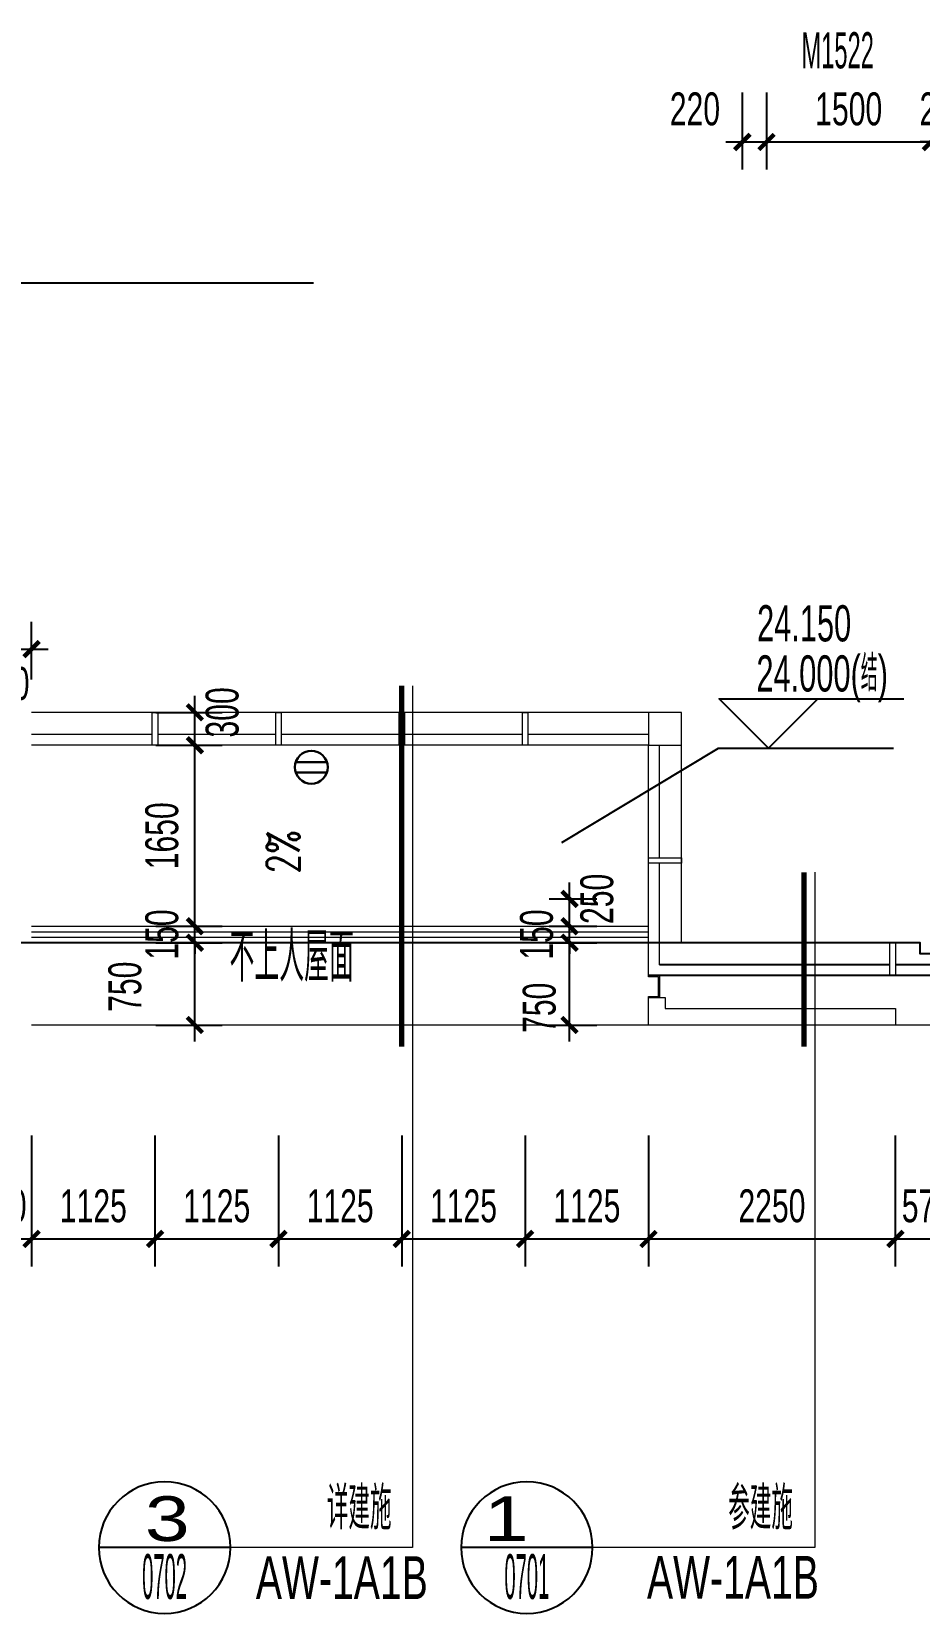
# Model space of a CAD drawing. Header units: millimetres. Extents: x 285006 to 3037698, y -2820855 to 192241.
# Drawn here: x 1223217 to 1231311, y 26052 to 40472 of the extents above; entities that cross this region are included whole.
import ezdxf
from ezdxf.enums import TextEntityAlignment as Align
from ezdxf.xclip import XClip

# ---------------------------------------------------------------- set-up
doc = ezdxf.new("R2010")
doc.units = ezdxf.units.MM
doc.header["$XCLIPFRAME"] = 2
doc.header["$PDMODE"] = 35
doc.header["$PDSIZE"] = -0.1
for name, color, linetype in [('20230731变更修改', 41, 'Continuous'), ('索引-1A1B-6F1$0$$0$PUB_SYMB_TEXT', 7, 'Continuous'), ('索引-1A1B-6F1$0$PUB_SYMB_TEXT', 7, 'Continuous')]:
    doc.layers.add(name, color=color, linetype=linetype)
for name, color, linetype, lineweight in [('DIM-1B-6F$0$A-ANNO-DIMS', 73, 'Continuous', 18), ('DOOR-1B-IDEN-6F$0$A-DOOR-IDEN', 7, 'Continuous', 25), ('EXWALL-1B-6F$0$A-FLOR-UNDR', 11, 'Continuous', 18), ('EXWALL-1B-6F$0$A-SECT-MOLD1', 1, 'Continuous', 15), ('EXWALL-1B-6F$0$A-WALL-GLAZ', 142, 'Continuous', 18), ('EXWALL-1B-6F$0$A-WALL-STON', 31, 'Continuous', 18), ('IDEN-1AB-6F$0$A-ANNO-LEVL', 130, 'Continuous', 25), ('IDEN-1AB-6F$0$A-ANNO-TEXT', 7, 'Continuous', 25), ('IDEN-1AB-6F$0$A-FLOR-STRS', 13, 'Continuous', 18), ('IDEN-1AB-6F$0$A-ROOM-IDEN', 7, 'Continuous', 25), ('P-1B-屋面雨水斗（6层）$0$0LL-1', 50, 'Continuous', 30), ('WALL-1A1B-6F$0$A-FLOR-UNDR', 11, 'Continuous', 18), ('索引-1A1B-6F1$0$$0$A-ANNO-BREA', 13, 'Continuous', 18), ('索引-1A1B-6F1$0$$0$A-ANNO-SYMB', 4, 'Continuous', 25), ('索引-1A1B-6F1$0$$0$A-ANNO-TEXT', 7, 'Continuous', 25), ('索引-1A1B-6F1$0$A-ANNO-BREA', 13, 'Continuous', 18), ('索引-1A1B-6F1$0$A-ANNO-SYMB', 4, 'Continuous', 25), ('索引-1A1B-6F1$0$A-ANNO-TEXT', 7, 'Continuous', 25)]:
    doc.layers.add(name, color=color, linetype=linetype, lineweight=lineweight)
doc.styles.add('DIM-1B-6F$0$HYGB2014', font='hygbsz.shx', dxfattribs={"width": 0.7, "bigfont": 'hygbhz.shx'})
doc.styles.add('DIM-1B-6F$0$HYGB2014_T3', font='hygbsz.shx', dxfattribs={"width": 0.7, "bigfont": 'hygbhz.shx'})
doc.styles.add('DOOR-1B-IDEN-6F$0$HYGB2014', font='hygbsz.shx', dxfattribs={"width": 0.7, "bigfont": 'hygbhz.shx'})
doc.styles.add('IDEN-1AB-6F$0$_TCH_DIM', font='SIMPLEX', dxfattribs={"bigfont": 'GBCBIG'})
doc.styles.add('IDEN-1AB-6F$0$HYGB2014', font='hygbsz.shx', dxfattribs={"width": 0.7, "bigfont": 'hygbhz.shx'})
doc.styles.add('索引-1A1B-6F1$0$$0$COMP', font='COMPLEX.shx', dxfattribs={"bigfont": 'hztxt'})
doc.styles.add('索引-1A1B-6F1$0$$0$HYGB2014', font='hygbsz.shx', dxfattribs={"width": 0.7, "bigfont": 'hygbhz.shx'})
doc.styles.add('索引-1A1B-6F1$0$COMP', font='COMPLEX.shx', dxfattribs={"bigfont": 'hztxt'})
doc.styles.add('索引-1A1B-6F1$0$HYGB2014', font='hygbsz.shx', dxfattribs={"width": 0.7, "bigfont": 'hygbhz.shx'})
doc.dimstyles.new('DIM-1B-6F$0$DIMN', dxfattribs={"dimtxt": 300, "dimasz": 100, "dimexe": 250, "dimexo": 300, "dimgap": 0, "dimtad": 0, "dimdec": 0, "dimzin": 0, "dimdsep": 46, "dimtxsty": 'DIM-1B-6F$0$HYGB2014', "dimblk": 'DIM-1B-6F$0$_archtick', "dimcen": 0.09, "dimdle": 150, "dimclrt": 7, "dimazin": 0, "dimtfac": 1, "dimtdec": 0, "dimtix": 1, "dimtmove": 2, "dimatfit": 3, "dimfxl": 1, "dimtvp": 1, "dimtolj": 1, "dimtzin": 0, "dimarcsym": 0})
doc.dimstyles.new('DIM-1B-6F$0$DIMN$TCH&&100', dxfattribs={"dimtxt": 300, "dimasz": 100, "dimexe": 250, "dimexo": 300, "dimgap": 0, "dimtad": 0, "dimdec": 0, "dimzin": 0, "dimdsep": 46, "dimtxsty": 'DIM-1B-6F$0$HYGB2014_T3', "dimblk": 'DIM-1B-6F$0$_archtick', "dimcen": 0.09, "dimdle": 150, "dimclrt": 7, "dimazin": 0, "dimtfac": 1, "dimtdec": 0, "dimtix": 1, "dimtmove": 2, "dimatfit": 3, "dimfxl": 100, "dimtvp": 1, "dimtolj": 1, "dimtzin": 0, "dimarcsym": 0})

# ---------------------------------------------------------------- blocks, each defined once
blk = doc.blocks.new('结构留洞-1#AB-6F')
at = {"layer": 'Defpoints'}
blk.add_lwpolyline([(102753, -500), (102050, -500), (102050, -400), (93750, -400), (93750, -500), (93050, -500), (93050, -400), (84750, -400), (84750, -500), (84050, -500), (84050, -400), (75750, -400), (75750, -500), (75050, -500), (75050, -400), (66600, -400), (66600, -500), (65900, -500), (65900, 200)], dxfattribs=at)
blk = doc.blocks.new('EXWALL-1B-6F')
at = {"layer": 'EXWALL-1B-6F$0$A-FLOR-UNDR'}
blk.add_lwpolyline([(98388935, 18746822), (98388935, 18746572), (98358310, 18746572)], dxfattribs=at)
at = {"layer": 'EXWALL-1B-6F$0$A-SECT-MOLD1'}
blk.add_lwpolyline([(98358310, 18746832), (98358400, 18746832), (98358400, 18747012), (98358310, 18747012), (98358310, 18747022), (98358410, 18747022), (98358410, 18746822), (98358310, 18746822)], close=True, dxfattribs=at)
at = {"layer": 'EXWALL-1B-6F$0$A-WALL-GLAZ'}
for p, q in [((98352685, 18749222), (98353785, 18749222)), ((98353835, 18749222), (98354910, 18749222)), ((98354960, 18749222), (98356035, 18749222)), ((98356085, 18749222), (98357160, 18749222)), ((98357210, 18749222), (98358310, 18749222)), ((98358310, 18747022), (98358310, 18749122)), ((98358410, 18748097), (98358410, 18749122)), ((98358610, 18747322), (98358610, 18749122)), ((98358410, 18747122), (98358410, 18748047)), ((98358610, 18747322), (98360773, 18747322))]:
    blk.add_line(p, q, dxfattribs=at)
at = {"layer": 'EXWALL-1B-6F$0$A-WALL-GLAZ', "lineweight": -3}
for p, q in [((98388635, 18747022), (98358310, 18747022)), ((98360510, 18747122), (98358410, 18747122)), ((98361685, 18747122), (98360560, 18747122))]:
    blk.add_line(p, q, dxfattribs=at)
at = {"layer": 'EXWALL-1B-6F$0$A-WALL-GLAZ'}
for points in [[(98358310, 18749422), (98352685, 18749422)], [(98358310, 18749122), (98352685, 18749122)]]:
    blk.add_lwpolyline(points, dxfattribs=at)
for points in [[(98353835, 18749122), (98353785, 18749122), (98353785, 18749422), (98353835, 18749422)], [(98354960, 18749122), (98354910, 18749122), (98354910, 18749422), (98354960, 18749422)], [(98356085, 18749122), (98356035, 18749122), (98356035, 18749422), (98356085, 18749422)], [(98357210, 18749122), (98357160, 18749122), (98357160, 18749422), (98357210, 18749422)], [(98358610, 18749122), (98358610, 18749422), (98358310, 18749422), (98358310, 18749122)], [(98358610, 18748097), (98358610, 18748047), (98358310, 18748047), (98358310, 18748097)], [(98360560, 18747022), (98360510, 18747022), (98360510, 18747322), (98360560, 18747322)]]:
    blk.add_lwpolyline(points, close=True, dxfattribs=at)
at = {"layer": 'EXWALL-1B-6F$0$A-WALL-STON'}
blk.add_line((98358460, 18746722), (98360560, 18746722), dxfattribs=at)
for points in [[(98360560, 18746722), (98360560, 18746572), (98358310, 18746572), (98358310, 18746822)], [(98358310, 18746822), (98358460, 18746822), (98358460, 18746722)]]:
    blk.add_lwpolyline(points, dxfattribs=at)
blk = doc.blocks.new('DIM-1B-6F$0$_archtick')
at = {"const_width": 0.4}
blk.add_lwpolyline([(-0.7, -0.7), (0.7, 0.7)], dxfattribs=at)
blk = doc.blocks.new('*D1046')
at = {"layer": 'Defpoints', "color": 0, "transparency": 16777216}
for p in [(1227635, 32166), (1228122, 32166), (1227635, 31416)]:
    blk.add_point(p, dxfattribs=at)
at = {"layer": 'DIM-1B-6F$0$A-ANNO-DIMS', "color": 0, "lineweight": -2, "transparency": 16777216}
for p, q in [((1228122, 31266), (1228122, 32316)), ((1227935, 32166), (1228372, 32166)), ((1227935, 31416), (1228372, 31416))]:
    blk.add_line(p, q, dxfattribs=at)
at = {"layer": 'DIM-1B-6F$0$A-ANNO-DIMS', "color": 0, "lineweight": -2, "transparency": 16777216, "xscale": 100, "yscale": 100, "zscale": 100}
for p, rotation in [((1228122, 32166), 90), ((1228122, 31416), 270)]:
    blk.add_blockref('DIM-1B-6F$0$_archtick', p, dxfattribs=dict(at, rotation=rotation))
at = {"layer": 'DIM-1B-6F$0$A-ANNO-DIMS', "color": 7, "transparency": 16777216, "insert": (1227847, 31573), "char_height": 300, "attachment_point": 5, "rotation": 90, "style": 'DIM-1B-6F$0$HYGB2014'}
blk.add_mtext('\\A1;750', dxfattribs=at)
blk = doc.blocks.new('*D1047')
at = {"layer": 'Defpoints', "color": 0, "transparency": 16777216}
for p in [(1227635, 32316), (1228122, 32316), (1227635, 32166)]:
    blk.add_point(p, dxfattribs=at)
at = {"layer": 'DIM-1B-6F$0$A-ANNO-DIMS', "color": 0, "lineweight": -2, "transparency": 16777216}
for p, q in [((1227935, 32316), (1228372, 32316)), ((1228122, 32316), (1228122, 32416)), ((1228122, 32166), (1228122, 32316)), ((1227935, 32166), (1228372, 32166)), ((1228122, 32166), (1228122, 32066))]:
    blk.add_line(p, q, dxfattribs=at)
at = {"layer": 'DIM-1B-6F$0$A-ANNO-DIMS', "color": 0, "lineweight": -2, "transparency": 16777216, "xscale": 100, "yscale": 100, "zscale": 100}
for p, rotation in [((1228122, 32316), 270), ((1228122, 32166), 90)]:
    blk.add_blockref('DIM-1B-6F$0$_archtick', p, dxfattribs=dict(at, rotation=rotation))
at = {"layer": 'DIM-1B-6F$0$A-ANNO-DIMS', "color": 7, "transparency": 16777216, "insert": (1227822, 32241), "char_height": 300, "attachment_point": 5, "rotation": 90, "style": 'DIM-1B-6F$0$HYGB2014'}
blk.add_mtext('\\A1;150', dxfattribs=at)
blk = doc.blocks.new('*D1048')
at = {"layer": 'Defpoints', "color": 0, "transparency": 16777216}
for p in [(1227635, 32566), (1228122, 32566), (1227635, 32316)]:
    blk.add_point(p, dxfattribs=at)
at = {"layer": 'DIM-1B-6F$0$A-ANNO-DIMS', "color": 0, "lineweight": -2, "transparency": 16777216}
for p, q in [((1228122, 32166), (1228122, 32716)), ((1227935, 32566), (1228372, 32566)), ((1227935, 32316), (1228372, 32316))]:
    blk.add_line(p, q, dxfattribs=at)
at = {"layer": 'DIM-1B-6F$0$A-ANNO-DIMS', "color": 0, "lineweight": -2, "transparency": 16777216, "xscale": 100, "yscale": 100, "zscale": 100}
for p, rotation in [((1228122, 32566), 90), ((1228122, 32316), 270)]:
    blk.add_blockref('DIM-1B-6F$0$_archtick', p, dxfattribs=dict(at, rotation=rotation))
at = {"layer": 'DIM-1B-6F$0$A-ANNO-DIMS', "color": 7, "transparency": 16777216, "insert": (1228372, 32566), "char_height": 300, "attachment_point": 5, "rotation": 90, "style": 'DIM-1B-6F$0$HYGB2014'}
blk.add_mtext('\\A1;250', dxfattribs=at)
blk = doc.blocks.new('*D1066')
at = {"layer": 'Defpoints', "color": 0, "transparency": 16777216}
for p in [(1222667, 30708), (1223217, 30708), (1223217, 29466)]:
    blk.add_point(p, dxfattribs=at)
at = {"layer": 'DIM-1B-6F$0$A-ANNO-DIMS', "color": 0, "lineweight": -2, "transparency": 16777216}
for p, q in [((1222667, 30408), (1222667, 29216)), ((1223217, 30408), (1223217, 29216)), ((1222517, 29466), (1223367, 29466))]:
    blk.add_line(p, q, dxfattribs=at)
at = {"layer": 'DIM-1B-6F$0$A-ANNO-DIMS', "color": 0, "lineweight": -2, "transparency": 16777216, "xscale": 100, "yscale": 100, "zscale": 100, "rotation": 180}
blk.add_blockref('DIM-1B-6F$0$_archtick', (1222667, 29466), dxfattribs=at)
at = {"layer": 'DIM-1B-6F$0$A-ANNO-DIMS', "color": 0, "lineweight": -2, "transparency": 16777216, "xscale": 100, "yscale": 100, "zscale": 100}
blk.add_blockref('DIM-1B-6F$0$_archtick', (1223217, 29466), dxfattribs=at)
at = {"layer": 'DIM-1B-6F$0$A-ANNO-DIMS', "color": 7, "transparency": 16777216, "insert": (1222942, 29766), "char_height": 300, "attachment_point": 5, "style": 'DIM-1B-6F$0$HYGB2014'}
blk.add_mtext('\\A1;550', dxfattribs=at)
blk = doc.blocks.new('*D1067')
at = {"layer": 'Defpoints', "color": 0, "transparency": 16777216}
for p in [(1228842, 30708), (1231092, 30708), (1231092, 29466)]:
    blk.add_point(p, dxfattribs=at)
at = {"layer": 'DIM-1B-6F$0$A-ANNO-DIMS', "color": 0, "lineweight": -2, "transparency": 16777216}
for p, q in [((1228842, 30408), (1228842, 29216)), ((1231092, 30408), (1231092, 29216)), ((1228692, 29466), (1231242, 29466))]:
    blk.add_line(p, q, dxfattribs=at)
at = {"layer": 'DIM-1B-6F$0$A-ANNO-DIMS', "color": 0, "lineweight": -2, "transparency": 16777216, "xscale": 100, "yscale": 100, "zscale": 100, "rotation": 180}
blk.add_blockref('DIM-1B-6F$0$_archtick', (1228842, 29466), dxfattribs=at)
at = {"layer": 'DIM-1B-6F$0$A-ANNO-DIMS', "color": 0, "lineweight": -2, "transparency": 16777216, "xscale": 100, "yscale": 100, "zscale": 100}
blk.add_blockref('DIM-1B-6F$0$_archtick', (1231092, 29466), dxfattribs=at)
at = {"layer": 'DIM-1B-6F$0$A-ANNO-DIMS', "color": 7, "transparency": 16777216, "insert": (1229967, 29766), "char_height": 300, "attachment_point": 5, "style": 'DIM-1B-6F$0$HYGB2014'}
blk.add_mtext('\\A1;2250', dxfattribs=at)
blk = doc.blocks.new('*D1068')
at = {"layer": 'Defpoints', "color": 0, "transparency": 16777216}
for p in [(1231092, 30708), (1231667, 30708), (1231667, 29466)]:
    blk.add_point(p, dxfattribs=at)
at = {"layer": 'DIM-1B-6F$0$A-ANNO-DIMS', "color": 0, "lineweight": -2, "transparency": 16777216}
for p, q in [((1231092, 30408), (1231092, 29216)), ((1231667, 30408), (1231667, 29216)), ((1230942, 29466), (1231817, 29466))]:
    blk.add_line(p, q, dxfattribs=at)
at = {"layer": 'DIM-1B-6F$0$A-ANNO-DIMS', "color": 0, "lineweight": -2, "transparency": 16777216, "xscale": 100, "yscale": 100, "zscale": 100, "rotation": 180}
blk.add_blockref('DIM-1B-6F$0$_archtick', (1231092, 29466), dxfattribs=at)
at = {"layer": 'DIM-1B-6F$0$A-ANNO-DIMS', "color": 0, "lineweight": -2, "transparency": 16777216, "xscale": 100, "yscale": 100, "zscale": 100}
blk.add_blockref('DIM-1B-6F$0$_archtick', (1231667, 29466), dxfattribs=at)
at = {"layer": 'DIM-1B-6F$0$A-ANNO-DIMS', "color": 7, "transparency": 16777216, "insert": (1231380, 29766), "char_height": 300, "attachment_point": 5, "style": 'DIM-1B-6F$0$HYGB2014'}
blk.add_mtext('\\A1;575', dxfattribs=at)
blk = doc.blocks.new('*D970')
at = {"layer": 'Defpoints', "color": 0, "transparency": 16777216}
for p in [(1224050, 33966), (1224706, 33966), (1224050, 32316)]:
    blk.add_point(p, dxfattribs=at)
at = {"layer": 'DIM-1B-6F$0$A-ANNO-DIMS', "color": 0, "lineweight": -2, "transparency": 16777216}
for p, q in [((1224706, 32166), (1224706, 34116)), ((1224350, 33966), (1224956, 33966)), ((1224350, 32316), (1224956, 32316))]:
    blk.add_line(p, q, dxfattribs=at)
at = {"layer": 'DIM-1B-6F$0$A-ANNO-DIMS', "color": 0, "lineweight": -2, "transparency": 16777216, "xscale": 100, "yscale": 100, "zscale": 100}
for p, rotation in [((1224706, 33966), 90), ((1224706, 32316), 270)]:
    blk.add_blockref('DIM-1B-6F$0$_archtick', p, dxfattribs=dict(at, rotation=rotation))
at = {"layer": 'DIM-1B-6F$0$A-ANNO-DIMS', "color": 7, "transparency": 16777216, "insert": (1224406, 33141), "char_height": 300, "attachment_point": 5, "rotation": 90, "style": 'DIM-1B-6F$0$HYGB2014'}
blk.add_mtext('\\A1;1650', dxfattribs=at)
blk = doc.blocks.new('*D971')
at = {"layer": 'Defpoints', "color": 0, "transparency": 16777216}
for p in [(1224050, 34266), (1224706, 34266), (1224050, 33966)]:
    blk.add_point(p, dxfattribs=at)
at = {"layer": 'DIM-1B-6F$0$A-ANNO-DIMS', "color": 0, "lineweight": -2, "transparency": 16777216}
for p, q in [((1224706, 33816), (1224706, 34416)), ((1224350, 34266), (1224956, 34266)), ((1224350, 33966), (1224956, 33966))]:
    blk.add_line(p, q, dxfattribs=at)
at = {"layer": 'DIM-1B-6F$0$A-ANNO-DIMS', "color": 0, "lineweight": -2, "transparency": 16777216, "xscale": 100, "yscale": 100, "zscale": 100}
for p, rotation in [((1224706, 34266), 90), ((1224706, 33966), 270)]:
    blk.add_blockref('DIM-1B-6F$0$_archtick', p, dxfattribs=dict(at, rotation=rotation))
at = {"layer": 'DIM-1B-6F$0$A-ANNO-DIMS', "color": 7, "transparency": 16777216, "insert": (1224956, 34266), "char_height": 300, "attachment_point": 5, "rotation": 90, "style": 'DIM-1B-6F$0$HYGB2014'}
blk.add_mtext('\\A1;300', dxfattribs=at)
blk = doc.blocks.new('*D972')
at = {"layer": 'Defpoints', "color": 0, "transparency": 16777216}
for p in [(1223217, 34843), (1222917, 34266), (1223217, 34266)]:
    blk.add_point(p, dxfattribs=at)
at = {"layer": 'DIM-1B-6F$0$A-ANNO-DIMS', "color": 0, "lineweight": -2, "transparency": 16777216}
for p, q in [((1222917, 34566), (1222917, 35093)), ((1223217, 34566), (1223217, 35093)), ((1222767, 34843), (1223367, 34843))]:
    blk.add_line(p, q, dxfattribs=at)
at = {"layer": 'DIM-1B-6F$0$A-ANNO-DIMS', "color": 0, "lineweight": -2, "transparency": 16777216, "xscale": 100, "yscale": 100, "zscale": 100, "rotation": 180}
blk.add_blockref('DIM-1B-6F$0$_archtick', (1222917, 34843), dxfattribs=at)
at = {"layer": 'DIM-1B-6F$0$A-ANNO-DIMS', "color": 0, "lineweight": -2, "transparency": 16777216, "xscale": 100, "yscale": 100, "zscale": 100}
blk.add_blockref('DIM-1B-6F$0$_archtick', (1223217, 34843), dxfattribs=at)
at = {"layer": 'DIM-1B-6F$0$A-ANNO-DIMS', "color": 7, "transparency": 16777216, "insert": (1222969, 34528), "char_height": 300, "attachment_point": 5, "style": 'DIM-1B-6F$0$HYGB2014'}
blk.add_mtext('\\A1;300', dxfattribs=at)
blk = doc.blocks.new('*D1016')
at = {"layer": 'Defpoints', "color": 0, "transparency": 16777216}
for p in [(1223217, 30708), (1224342, 30708), (1224342, 29466)]:
    blk.add_point(p, dxfattribs=at)
at = {"layer": 'DIM-1B-6F$0$A-ANNO-DIMS', "color": 0, "lineweight": -2, "transparency": 16777216}
for p, q in [((1223217, 30408), (1223217, 29216)), ((1224342, 30408), (1224342, 29216)), ((1223067, 29466), (1224492, 29466))]:
    blk.add_line(p, q, dxfattribs=at)
at = {"layer": 'DIM-1B-6F$0$A-ANNO-DIMS', "color": 0, "lineweight": -2, "transparency": 16777216, "xscale": 100, "yscale": 100, "zscale": 100, "rotation": 180}
blk.add_blockref('DIM-1B-6F$0$_archtick', (1223217, 29466), dxfattribs=at)
at = {"layer": 'DIM-1B-6F$0$A-ANNO-DIMS', "color": 0, "lineweight": -2, "transparency": 16777216, "xscale": 100, "yscale": 100, "zscale": 100}
blk.add_blockref('DIM-1B-6F$0$_archtick', (1224342, 29466), dxfattribs=at)
at = {"layer": 'DIM-1B-6F$0$A-ANNO-DIMS', "color": 7, "transparency": 16777216, "insert": (1223780, 29766), "char_height": 300, "attachment_point": 5, "style": 'DIM-1B-6F$0$HYGB2014'}
blk.add_mtext('\\A1;1125', dxfattribs=at)
blk = doc.blocks.new('*D1017')
at = {"layer": 'Defpoints', "color": 0, "transparency": 16777216}
for p in [(1224342, 30708), (1225467, 30708), (1225467, 29466)]:
    blk.add_point(p, dxfattribs=at)
at = {"layer": 'DIM-1B-6F$0$A-ANNO-DIMS', "color": 0, "lineweight": -2, "transparency": 16777216}
for p, q in [((1224342, 30408), (1224342, 29216)), ((1225467, 30408), (1225467, 29216)), ((1224192, 29466), (1225617, 29466))]:
    blk.add_line(p, q, dxfattribs=at)
at = {"layer": 'DIM-1B-6F$0$A-ANNO-DIMS', "color": 0, "lineweight": -2, "transparency": 16777216, "xscale": 100, "yscale": 100, "zscale": 100, "rotation": 180}
blk.add_blockref('DIM-1B-6F$0$_archtick', (1224342, 29466), dxfattribs=at)
at = {"layer": 'DIM-1B-6F$0$A-ANNO-DIMS', "color": 0, "lineweight": -2, "transparency": 16777216, "xscale": 100, "yscale": 100, "zscale": 100}
blk.add_blockref('DIM-1B-6F$0$_archtick', (1225467, 29466), dxfattribs=at)
at = {"layer": 'DIM-1B-6F$0$A-ANNO-DIMS', "color": 7, "transparency": 16777216, "insert": (1224905, 29766), "char_height": 300, "attachment_point": 5, "style": 'DIM-1B-6F$0$HYGB2014'}
blk.add_mtext('\\A1;1125', dxfattribs=at)
blk = doc.blocks.new('*D1019')
at = {"layer": 'Defpoints', "color": 0, "transparency": 16777216}
for p in [(1225467, 30708), (1226592, 30708), (1226592, 29466)]:
    blk.add_point(p, dxfattribs=at)
at = {"layer": 'DIM-1B-6F$0$A-ANNO-DIMS', "color": 0, "lineweight": -2, "transparency": 16777216}
for p, q in [((1225467, 30408), (1225467, 29216)), ((1226592, 30408), (1226592, 29216)), ((1225317, 29466), (1226742, 29466))]:
    blk.add_line(p, q, dxfattribs=at)
at = {"layer": 'DIM-1B-6F$0$A-ANNO-DIMS', "color": 0, "lineweight": -2, "transparency": 16777216, "xscale": 100, "yscale": 100, "zscale": 100, "rotation": 180}
blk.add_blockref('DIM-1B-6F$0$_archtick', (1225467, 29466), dxfattribs=at)
at = {"layer": 'DIM-1B-6F$0$A-ANNO-DIMS', "color": 0, "lineweight": -2, "transparency": 16777216, "xscale": 100, "yscale": 100, "zscale": 100}
blk.add_blockref('DIM-1B-6F$0$_archtick', (1226592, 29466), dxfattribs=at)
at = {"layer": 'DIM-1B-6F$0$A-ANNO-DIMS', "color": 7, "transparency": 16777216, "insert": (1226030, 29766), "char_height": 300, "attachment_point": 5, "style": 'DIM-1B-6F$0$HYGB2014'}
blk.add_mtext('\\A1;1125', dxfattribs=at)
blk = doc.blocks.new('*D1020')
at = {"layer": 'Defpoints', "color": 0, "transparency": 16777216}
for p in [(1226592, 30708), (1227717, 30708), (1227717, 29466)]:
    blk.add_point(p, dxfattribs=at)
at = {"layer": 'DIM-1B-6F$0$A-ANNO-DIMS', "color": 0, "lineweight": -2, "transparency": 16777216}
for p, q in [((1226592, 30408), (1226592, 29216)), ((1227717, 30408), (1227717, 29216)), ((1226442, 29466), (1227867, 29466))]:
    blk.add_line(p, q, dxfattribs=at)
at = {"layer": 'DIM-1B-6F$0$A-ANNO-DIMS', "color": 0, "lineweight": -2, "transparency": 16777216, "xscale": 100, "yscale": 100, "zscale": 100, "rotation": 180}
blk.add_blockref('DIM-1B-6F$0$_archtick', (1226592, 29466), dxfattribs=at)
at = {"layer": 'DIM-1B-6F$0$A-ANNO-DIMS', "color": 0, "lineweight": -2, "transparency": 16777216, "xscale": 100, "yscale": 100, "zscale": 100}
blk.add_blockref('DIM-1B-6F$0$_archtick', (1227717, 29466), dxfattribs=at)
at = {"layer": 'DIM-1B-6F$0$A-ANNO-DIMS', "color": 7, "transparency": 16777216, "insert": (1227155, 29766), "char_height": 300, "attachment_point": 5, "style": 'DIM-1B-6F$0$HYGB2014'}
blk.add_mtext('\\A1;1125', dxfattribs=at)
blk = doc.blocks.new('*D1021')
at = {"layer": 'Defpoints', "color": 0, "transparency": 16777216}
for p in [(1227717, 30708), (1228842, 30708), (1228842, 29466)]:
    blk.add_point(p, dxfattribs=at)
at = {"layer": 'DIM-1B-6F$0$A-ANNO-DIMS', "color": 0, "lineweight": -2, "transparency": 16777216}
for p, q in [((1227717, 30408), (1227717, 29216)), ((1228842, 30408), (1228842, 29216)), ((1227567, 29466), (1228992, 29466))]:
    blk.add_line(p, q, dxfattribs=at)
at = {"layer": 'DIM-1B-6F$0$A-ANNO-DIMS', "color": 0, "lineweight": -2, "transparency": 16777216, "xscale": 100, "yscale": 100, "zscale": 100, "rotation": 180}
blk.add_blockref('DIM-1B-6F$0$_archtick', (1227717, 29466), dxfattribs=at)
at = {"layer": 'DIM-1B-6F$0$A-ANNO-DIMS', "color": 0, "lineweight": -2, "transparency": 16777216, "xscale": 100, "yscale": 100, "zscale": 100}
blk.add_blockref('DIM-1B-6F$0$_archtick', (1228842, 29466), dxfattribs=at)
at = {"layer": 'DIM-1B-6F$0$A-ANNO-DIMS', "color": 7, "transparency": 16777216, "insert": (1228280, 29766), "char_height": 300, "attachment_point": 5, "style": 'DIM-1B-6F$0$HYGB2014'}
blk.add_mtext('\\A1;1125', dxfattribs=at)
blk = doc.blocks.new('*D1031')
at = {"layer": 'Defpoints', "color": 0, "transparency": 16777216}
for p in [(1229697, 40216), (1229917, 40216), (1229917, 39466)]:
    blk.add_point(p, dxfattribs=at)
at = {"layer": 'DIM-1B-6F$0$A-ANNO-DIMS', "color": 0, "lineweight": -2, "transparency": 16777216}
for p, q in [((1229697, 39916), (1229697, 39216)), ((1229917, 39916), (1229917, 39216)), ((1229547, 39466), (1230067, 39466))]:
    blk.add_line(p, q, dxfattribs=at)
at = {"layer": 'DIM-1B-6F$0$A-ANNO-DIMS', "color": 0, "lineweight": -2, "transparency": 16777216, "xscale": 100, "yscale": 100, "zscale": 100, "rotation": 180}
blk.add_blockref('DIM-1B-6F$0$_archtick', (1229697, 39466), dxfattribs=at)
at = {"layer": 'DIM-1B-6F$0$A-ANNO-DIMS', "color": 0, "lineweight": -2, "transparency": 16777216, "xscale": 100, "yscale": 100, "zscale": 100}
blk.add_blockref('DIM-1B-6F$0$_archtick', (1229917, 39466), dxfattribs=at)
at = {"layer": 'DIM-1B-6F$0$A-ANNO-DIMS', "color": 7, "transparency": 16777216, "insert": (1229265, 39766), "char_height": 300, "attachment_point": 5, "style": 'DIM-1B-6F$0$HYGB2014'}
blk.add_mtext('\\A1;220', dxfattribs=at)
blk = doc.blocks.new('*D1032')
at = {"layer": 'Defpoints', "color": 0, "transparency": 16777216}
for p in [(1224050, 32166), (1224706, 32166), (1224050, 31416)]:
    blk.add_point(p, dxfattribs=at)
at = {"layer": 'DIM-1B-6F$0$A-ANNO-DIMS', "color": 0, "lineweight": -2, "transparency": 16777216}
for p, q in [((1224706, 31266), (1224706, 32316)), ((1224350, 32166), (1224956, 32166)), ((1224350, 31416), (1224956, 31416))]:
    blk.add_line(p, q, dxfattribs=at)
at = {"layer": 'DIM-1B-6F$0$A-ANNO-DIMS', "color": 0, "lineweight": -2, "transparency": 16777216, "xscale": 100, "yscale": 100, "zscale": 100}
for p, rotation in [((1224706, 32166), 90), ((1224706, 31416), 270)]:
    blk.add_blockref('DIM-1B-6F$0$_archtick', p, dxfattribs=dict(at, rotation=rotation))
at = {"layer": 'DIM-1B-6F$0$A-ANNO-DIMS', "color": 7, "transparency": 16777216, "insert": (1224069, 31765), "char_height": 300, "attachment_point": 5, "rotation": 90, "style": 'DIM-1B-6F$0$HYGB2014_T3'}
blk.add_mtext('\\A1;750', dxfattribs=at)
blk = doc.blocks.new('*D1033')
at = {"layer": 'Defpoints', "color": 0, "transparency": 16777216}
for p in [(1224050, 32316), (1224706, 32316), (1224050, 32166)]:
    blk.add_point(p, dxfattribs=at)
at = {"layer": 'DIM-1B-6F$0$A-ANNO-DIMS', "color": 0, "lineweight": -2, "transparency": 16777216}
for p, q in [((1224350, 32316), (1224956, 32316)), ((1224706, 32316), (1224706, 32416)), ((1224706, 32166), (1224706, 32316)), ((1224350, 32166), (1224956, 32166)), ((1224706, 32166), (1224706, 32066))]:
    blk.add_line(p, q, dxfattribs=at)
at = {"layer": 'DIM-1B-6F$0$A-ANNO-DIMS', "color": 0, "lineweight": -2, "transparency": 16777216, "xscale": 100, "yscale": 100, "zscale": 100}
for p, rotation in [((1224706, 32316), 270), ((1224706, 32166), 90)]:
    blk.add_blockref('DIM-1B-6F$0$_archtick', p, dxfattribs=dict(at, rotation=rotation))
at = {"layer": 'DIM-1B-6F$0$A-ANNO-DIMS', "color": 7, "transparency": 16777216, "insert": (1224406, 32241), "char_height": 300, "attachment_point": 5, "rotation": 90, "style": 'DIM-1B-6F$0$HYGB2014_T3'}
blk.add_mtext('\\A1;150', dxfattribs=at)
blk = doc.blocks.new('*D1037')
at = {"layer": 'Defpoints', "color": 0, "transparency": 16777216}
for p in [(1229917, 40216), (1231417, 40216), (1231417, 39466)]:
    blk.add_point(p, dxfattribs=at)
at = {"layer": 'DIM-1B-6F$0$A-ANNO-DIMS', "color": 0, "lineweight": -2, "transparency": 16777216}
for p, q in [((1229917, 39916), (1229917, 39216)), ((1231417, 39916), (1231417, 39216)), ((1229767, 39466), (1231567, 39466))]:
    blk.add_line(p, q, dxfattribs=at)
at = {"layer": 'DIM-1B-6F$0$A-ANNO-DIMS', "color": 0, "lineweight": -2, "transparency": 16777216, "xscale": 100, "yscale": 100, "zscale": 100, "rotation": 180}
blk.add_blockref('DIM-1B-6F$0$_archtick', (1229917, 39466), dxfattribs=at)
at = {"layer": 'DIM-1B-6F$0$A-ANNO-DIMS', "color": 0, "lineweight": -2, "transparency": 16777216, "xscale": 100, "yscale": 100, "zscale": 100}
blk.add_blockref('DIM-1B-6F$0$_archtick', (1231417, 39466), dxfattribs=at)
at = {"layer": 'DIM-1B-6F$0$A-ANNO-DIMS', "color": 7, "transparency": 16777216, "insert": (1230667, 39766), "char_height": 300, "attachment_point": 5, "style": 'DIM-1B-6F$0$HYGB2014'}
blk.add_mtext('\\A1;1500', dxfattribs=at)
blk = doc.blocks.new('*D1038')
at = {"layer": 'Defpoints', "color": 0, "transparency": 16777216}
for p in [(1231417, 40216), (1231667, 40216), (1231667, 39466)]:
    blk.add_point(p, dxfattribs=at)
at = {"layer": 'DIM-1B-6F$0$A-ANNO-DIMS', "color": 0, "lineweight": -2, "transparency": 16777216}
for p, q in [((1231417, 39916), (1231417, 39216)), ((1231667, 39916), (1231667, 39216)), ((1231417, 39466), (1231317, 39466)), ((1231417, 39466), (1231667, 39466)), ((1231667, 39466), (1231767, 39466))]:
    blk.add_line(p, q, dxfattribs=at)
at = {"layer": 'DIM-1B-6F$0$A-ANNO-DIMS', "color": 0, "lineweight": -2, "transparency": 16777216, "xscale": 100, "yscale": 100, "zscale": 100}
blk.add_blockref('DIM-1B-6F$0$_archtick', (1231417, 39466), dxfattribs=at)
at = {"layer": 'DIM-1B-6F$0$A-ANNO-DIMS', "color": 0, "lineweight": -2, "transparency": 16777216, "xscale": 100, "yscale": 100, "zscale": 100, "rotation": 180}
blk.add_blockref('DIM-1B-6F$0$_archtick', (1231667, 39466), dxfattribs=at)
at = {"layer": 'DIM-1B-6F$0$A-ANNO-DIMS', "color": 7, "transparency": 16777216, "insert": (1231542, 39766), "char_height": 300, "attachment_point": 5, "style": 'DIM-1B-6F$0$HYGB2014'}
blk.add_mtext('\\A1;250', dxfattribs=at)
blk = doc.blocks.new('索引-1A1B-6F1$0$$0$_index')
blk.add_line((-0.5, 0), (0.5, 0))
blk.add_circle((0, 0), 0.5)
at = {"layer": '索引-1A1B-6F1$0$$0$PUB_SYMB_TEXT', "style": '索引-1A1B-6F1$0$$0$COMP'}
for tag, width, p, p2 in [('1', 2.333333, (-0.17, 0.05), (0.17, 0.05)), ('-', 1.166667, (-0.17, -0.39), (0.17, -0.39))]:
    blk.add_attdef(tag, text='', height=0.34, dxfattribs=dict(at, width=width)).set_placement(p, p2, align=Align.FIT)
blk = doc.blocks.new('索引-1A1B-6F1$0$_index')
blk.add_line((-0.5, 0), (0.5, 0))
blk.add_circle((0, 0), 0.5)
at = {"layer": '索引-1A1B-6F1$0$PUB_SYMB_TEXT', "style": '索引-1A1B-6F1$0$COMP'}
for tag, width, p, p2 in [('1', 2.333333, (-0.17, 0.05), (0.17, 0.05)), ('-', 1.166667, (-0.17, -0.39), (0.17, -0.39))]:
    blk.add_attdef(tag, text='', height=0.34, dxfattribs=dict(at, width=width)).set_placement(p, p2, align=Align.FIT)
blk = doc.blocks.new('索引-1A1B-6F1')
at = {"layer": '索引-1A1B-6F1$0$$0$A-ANNO-BREA'}
for p, q in [((98356158, 18749665), (98356158, 18741808)), ((98356158, 18741808), (98354497, 18741808))]:
    blk.add_line(p, q, dxfattribs=at)
at = {"layer": '索引-1A1B-6F1$0$$0$A-ANNO-BREA', "const_width": 50}
blk.add_lwpolyline([(98356058, 18749665), (98356058, 18746373)], dxfattribs=at)
at = {"layer": '索引-1A1B-6F1$0$A-ANNO-BREA'}
for p, q in [((98359827, 18747965), (98359827, 18741808)), ((98359827, 18741808), (98357800, 18741808))]:
    blk.add_line(p, q, dxfattribs=at)
at = {"layer": '索引-1A1B-6F1$0$A-ANNO-BREA', "const_width": 50}
blk.add_lwpolyline([(98359727, 18747965), (98359727, 18746373)], dxfattribs=at)
at = {"layer": '索引-1A1B-6F1$0$$0$A-ANNO-SYMB', "lineweight": -3}
ref = blk.add_blockref('索引-1A1B-6F1$0$$0$_index', (98353897, 18741808), dxfattribs=dict(at, xscale=-1200, yscale=1200, zscale=1200))
ref.add_attrib('1', '3', dxfattribs={"layer": '索引-1A1B-6F1$0$$0$A-ANNO-TEXT', "height": 408, "style": '索引-1A1B-6F1$0$$0$HYGB2014', "width": 1.5}).set_placement((98353718, 18741868), (98354126, 18741868), align=Align.FIT)
ref.add_attrib('-', '0702', dxfattribs={"layer": '索引-1A1B-6F1$0$$0$A-ANNO-TEXT', "height": 408, "style": '索引-1A1B-6F1$0$$0$HYGB2014', "width": 0.283784}).set_placement((98353693, 18741340), (98354101, 18741340), align=Align.FIT)
at = {"layer": '索引-1A1B-6F1$0$A-ANNO-SYMB', "lineweight": -3}
ref = blk.add_blockref('索引-1A1B-6F1$0$_index', (98357200, 18741808), dxfattribs=dict(at, xscale=-1200, yscale=1200, zscale=1200))
ref.add_attrib('1', '1', dxfattribs={"layer": '索引-1A1B-6F1$0$A-ANNO-TEXT', "height": 408, "style": '索引-1A1B-6F1$0$HYGB2014', "width": 4.2}).set_placement((98356808, 18741868), (98357216, 18741868), align=Align.FIT)
ref.add_attrib('-', '0701', dxfattribs={"layer": '索引-1A1B-6F1$0$A-ANNO-TEXT', "height": 408, "style": '索引-1A1B-6F1$0$HYGB2014', "width": 0.323077}).set_placement((98356996, 18741340), (98357404, 18741340), align=Align.FIT)
at = {"layer": '索引-1A1B-6F1$0$$0$A-ANNO-TEXT', "style": '索引-1A1B-6F1$0$$0$HYGB2014', "width": 0.7}
for s, p in [('详建施', (98355966, 18741856)), ('AW-1A1B', (98356297, 18741222))]:
    blk.add_text(s, height=390, dxfattribs=at).set_placement(p, align=Align.BOTTOM_RIGHT)
at = {"layer": '索引-1A1B-6F1$0$A-ANNO-TEXT', "style": '索引-1A1B-6F1$0$HYGB2014', "width": 0.7}
for s, p in [('参建施', (98359626, 18741856)), ('AW-1A1B', (98359863, 18741225))]:
    blk.add_text(s, height=390, dxfattribs=at).set_placement(p, align=Align.BOTTOM_RIGHT)
blk = doc.blocks.new('P-1B-屋面雨水斗（6层）$0$下排雨水斗')
for p, q in [((-39, -119), (-39, 119)), ((39, -119), (39, 119))]:
    blk.add_line(p, q)
blk.add_circle((0, 0), 125)
blk = doc.blocks.new('P-1B-屋面雨水斗（6层）')
at = {"layer": 'P-1B-屋面雨水斗（6层）$0$0LL-1', "xscale": -1.200000000186264, "yscale": 1.200000000186265, "zscale": 1.2, "rotation": 90.00000000000007}
blk.add_blockref('P-1B-屋面雨水斗（6层）$0$下排雨水斗', (98355235, 18748922), dxfattribs=at)
blk = doc.blocks.new('IDEN-1AB-6F')
at = {"layer": 'IDEN-1AB-6F$0$A-ANNO-LEVL'}
for points in [[(98359853, 18749546), (98359403, 18749096), (98358953, 18749546), (98360637, 18749546)], [(98357519, 18748236), (98358947, 18749096), (98360544, 18749096)]]:
    blk.add_lwpolyline(points, dxfattribs=at)
at = {"layer": 'IDEN-1AB-6F$0$A-FLOR-STRS'}
blk.add_lwpolyline([(98355231, 18747722, 0, 0, 0), (98355231, 18748264, 80, 0, 0), (98355231, 18748564, 0, 0, 0)], format="xyseb", dxfattribs=at)
at = {"layer": 'IDEN-1AB-6F$0$A-ANNO-LEVL', "style": 'IDEN-1AB-6F$0$HYGB2014', "width": 0.65}
for s, p in [('24.150', (98359299, 18750069)), ('24.000(结)', (98359293, 18749612))]:
    blk.add_text(s, height=330, dxfattribs=at).set_placement(p)
at = {"layer": 'IDEN-1AB-6F$0$A-ANNO-TEXT', "style": 'IDEN-1AB-6F$0$_TCH_DIM', "width": 0.705882}
blk.add_text('2%%%', height=297.5, rotation=90, dxfattribs=at).set_placement((98355126, 18747953))
at = {"layer": 'IDEN-1AB-6F$0$A-ROOM-IDEN', "lineweight": -3, "style": 'IDEN-1AB-6F$0$HYGB2014', "width": 0.7}
blk.add_text('不上人屋面', height=450, dxfattribs=at).set_placement((98354489, 18747191), align=Align.MIDDLE_LEFT)
blk = doc.blocks.new('DOOR-1B-IDEN-6F')
at = {"layer": 'DOOR-1B-IDEN-6F$0$A-DOOR-IDEN', "style": 'DOOR-1B-IDEN-6F$0$HYGB2014', "width": 0.5}
blk.add_text('M1522', height=330, dxfattribs=at).set_placement((98359704, 18755458), align=Align.MIDDLE_LEFT)

msp = doc.modelspace()

# ---------------------------------------------------------------- linework, layer by layer
at = {"layer": '20230731变更修改'}
msp.add_lwpolyline([(1217240.1, 40049), (1218835.1, 38181.1), (1225788.4, 38181.1)], dxfattribs=at)
at = {"layer": 'WALL-1A1B-6F$0$A-FLOR-UNDR'}
for p, q in [((1223217.4, 32316.3), (1228842.4, 32316.3)), ((1223217.4, 32166.3), (1228842.4, 32166.3)), ((1223217.4, 31416.3), (1228842.4, 31416.3))]:
    msp.add_line(p, q, dxfattribs=at)
at = {"layer": 'WALL-1A1B-6F$0$A-FLOR-UNDR', "color": 3}
for p, q in [((1223217.4, 32266.3), (1228842.4, 32266.3)), ((1223217.4, 32216.3), (1228842.4, 32216.3))]:
    msp.add_line(p, q, dxfattribs=at)

# ---------------------------------------------------------------- block references
ref = msp.add_blockref('结构留洞-1#AB-6F', (1138267.4, 32566.3))
XClip(ref).set_block_clipping_path([(52000.000000149, -7800.0001855306), (130675.0000000149, 34249.9998144694)])
ref = msp.add_blockref('索引-1A1B-6F1', (-97129467.6, -18715155.8))
XClip(ref).set_block_clipping_path([(98319735.0140507817, 18739922.1058121212), (98398410.0140506476, 18781972.1058121212)])
ref = msp.add_blockref('IDEN-1AB-6F', (-97129467.6, -18715155.8))
XClip(ref).set_block_clipping_path([(98319735.0140507966, 18739922.1058121212), (98398410.0140506625, 18781972.1058121212)])
for name in ['EXWALL-1B-6F', 'DOOR-1B-IDEN-6F', 'P-1B-屋面雨水斗（6层）']:
    msp.add_blockref(name, (-97129467.6, -18715155.8))

# ---------------------------------------------------------------- dimensions: what is measured, and where the dimension line sits
at = {"layer": 'DIM-1B-6F$0$A-ANNO-DIMS'}
for base, p1, p2, angle, dimstyle, picture, middle in [((1229917.4, 39465.5), (1229697.4, 40216.2), (1229917.4, 40216.2), 0, 'DIM-1B-6F$0$DIMN', '*D1031', (1229265.4, 39765.5)), ((1223217.4, 34843.4), (1222917.4, 34266.3), (1223217.4, 34266.3), 0, 'DIM-1B-6F$0$DIMN', '*D972', (1222968.6, 34528.2)), ((1224705.8, 34266.3), (1224049.8, 33966.3), (1224049.8, 34266.3), 90, 'DIM-1B-6F$0$DIMN', '*D971', (1224955.8, 34266.3)), ((1228121.5, 32566.3), (1227634.7, 32316.3), (1227634.7, 32566.3), 90, 'DIM-1B-6F$0$DIMN', '*D1048', (1228371.5, 32566.3)), ((1224705.8, 32166.3), (1224049.8, 31416.3), (1224049.8, 32166.3), 90, 'DIM-1B-6F$0$DIMN$TCH&&100', '*D1032', (1224068.9, 31765.1)), ((1228121.5, 32166.3), (1227634.7, 31416.3), (1227634.7, 32166.3), 90, 'DIM-1B-6F$0$DIMN', '*D1046', (1227846.5, 31573))]:
    dim = msp.add_linear_dim(base=base, p1=p1, p2=p2, angle=angle, dimstyle=dimstyle, dxfattribs=at)
    dim.commit()
    dim.dimension.update_dxf_attribs({"geometry": picture, "text_midpoint": middle, "dimtype": 161})
for p1, p2, distance, dimstyle, picture, middle in [((1229917.4, 40216.2), (1231417.4, 40216.2), -750.6, 'DIM-1B-6F$0$DIMN', '*D1037', (1230667.4, 39765.5)), ((1231417.4, 40216.2), (1231667.4, 40216.2), -750.6, 'DIM-1B-6F$0$DIMN', '*D1038', (1231542.4, 39765.5)), ((1224049.8, 32316.3), (1224049.8, 33966.3), -656.1, 'DIM-1B-6F$0$DIMN', '*D970', (1224405.8, 33141.3)), ((1224049.8, 32166.3), (1224049.8, 32316.3), -656.1, 'DIM-1B-6F$0$DIMN$TCH&&100', '*D1033', (1224405.8, 32241.3)), ((1227634.7, 32166.3), (1227634.7, 32316.3), -486.8, 'DIM-1B-6F$0$DIMN', '*D1047', (1227821.5, 32241.3)), ((1222667.4, 30707.9), (1223217.4, 30707.9), -1241.6, 'DIM-1B-6F$0$DIMN', '*D1066', (1222942.4, 29766.3)), ((1223217.4, 30707.9), (1224342.4, 30707.9), -1241.6, 'DIM-1B-6F$0$DIMN', '*D1016', (1223779.9, 29766.3)), ((1224342.4, 30707.9), (1225467.4, 30707.9), -1241.6, 'DIM-1B-6F$0$DIMN', '*D1017', (1224904.9, 29766.3)), ((1225467.4, 30707.9), (1226592.4, 30707.9), -1241.6, 'DIM-1B-6F$0$DIMN', '*D1019', (1226029.9, 29766.3)), ((1226592.4, 30707.9), (1227717.4, 30707.9), -1241.6, 'DIM-1B-6F$0$DIMN', '*D1020', (1227154.9, 29766.3)), ((1227717.4, 30707.9), (1228842.4, 30707.9), -1241.6, 'DIM-1B-6F$0$DIMN', '*D1021', (1228279.9, 29766.3)), ((1228842.4, 30707.9), (1231092.4, 30707.9), -1241.6, 'DIM-1B-6F$0$DIMN', '*D1067', (1229967.4, 29766.3)), ((1231092.4, 30707.9), (1231667.4, 30707.9), -1241.6, 'DIM-1B-6F$0$DIMN', '*D1068', (1231379.9, 29766.3))]:
    dim = msp.add_aligned_dim(p1=p1, p2=p2, distance=distance, dimstyle=dimstyle, dxfattribs=at)
    dim.commit()
    dim.dimension.update_dxf_attribs({"geometry": picture, "text_midpoint": middle})

doc.saveas('drawing.dxf')
